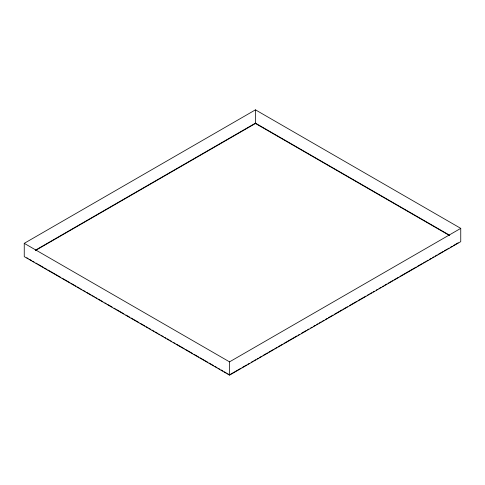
<?xml version="1.0" encoding="UTF-8"?>
<svg xmlns="http://www.w3.org/2000/svg" width="485" height="485" viewBox="0 0 485 485"><rect width="100%" height="100%" fill="white"/><g stroke="black" fill="none" stroke-linecap="round" stroke-linejoin="round"><path stroke-width="0.73" d="M24.25 243.337L255.462 109.846L460.75 228.368L460.75 241.663L229.538 375.154L24.25 256.632L24.25 243.337L229.538 361.858L460.75 228.368M35.387 250.205L255.462 123.141L449.601 235.225M35.326 250.581L255.462 123.487L449.656 235.607M230.193 374.432L240.675 368.382M241.985 367.624L246.574 364.975M247.883 364.217L249.193 363.465M251.157 362.325L252.467 361.574M253.776 360.816L255.747 359.682M257.056 358.924L258.366 358.166M259.675 357.409L261.639 356.275M262.949 355.517L267.538 352.874M268.848 352.116L273.431 349.467M274.746 348.709L276.711 347.575M278.02 346.817L282.603 344.174M283.919 343.416L297.02 335.85M298.33 335.093L299.639 334.335M301.603 333.201L306.193 330.552M307.502 329.8L308.812 329.042M310.776 327.908L312.085 327.151M313.401 326.393L315.365 325.259M316.675 324.501L317.984 323.744M319.294 322.992L321.258 321.852M322.574 321.1L323.883 320.342M325.192 319.585L327.157 318.451M328.466 317.693L333.056 315.044M334.365 314.292L342.228 309.751M343.538 308.993L347.466 306.726M349.43 305.592L356.639 301.427M357.948 300.67L365.811 296.135M367.121 295.377L368.43 294.619M369.74 293.861L371.71 292.728M373.02 291.97L374.329 291.218M376.293 290.078L377.603 289.327M378.912 288.569L380.883 287.435M382.192 286.677L383.502 285.92M384.811 285.162L386.775 284.028M388.085 283.27L392.674 280.627M393.984 279.869L398.567 277.22M399.882 276.462L416.257 267.011M417.567 266.253L422.156 263.604M423.466 262.846L425.43 261.712M426.739 260.954L428.049 260.196M429.364 259.445L431.329 258.311M432.638 257.553L433.948 256.795M435.257 256.038L437.221 254.904M438.537 254.146L443.12 251.497M444.43 250.745L446.394 249.605M447.71 248.853L449.019 248.096M450.329 247.338L452.293 246.204M453.602 245.446L458.192 242.797M26.814 257.771L28.124 258.529M29.439 259.281L31.404 260.421M32.719 261.179L34.029 261.936M35.999 263.07L37.309 263.828M38.624 264.586L43.213 267.241M44.529 267.993L46.493 269.133M47.809 269.89L60.928 277.462M62.244 278.22L70.113 282.767M71.428 283.525L76.018 286.174M77.333 286.932L79.297 288.072M80.613 288.83L81.923 289.587M83.232 290.345L85.202 291.479M86.518 292.237L91.107 294.886M92.423 295.644L94.387 296.784M95.703 297.541L97.012 298.299M98.322 299.057L102.917 301.706M104.887 302.84L106.197 303.598M107.512 304.356L112.102 307.011M114.072 308.145L115.381 308.903M116.697 309.66L123.911 313.825M125.882 314.965L129.816 317.238M131.126 317.996L139.001 322.537M140.31 323.295L144.906 325.95M146.215 326.708L148.186 327.842M149.495 328.6L150.811 329.357M152.12 330.115L154.091 331.249M155.4 332.007L157.37 333.146M158.68 333.904L159.995 334.662M161.305 335.42L163.275 336.554M164.585 337.311L165.9 338.069M167.21 338.827L169.18 339.961M170.49 340.719L171.805 341.476M173.769 342.616L175.085 343.374M176.394 344.132L184.27 348.673M185.579 349.43L192.8 353.601M194.109 354.359L198.704 357.008M200.014 357.766L207.889 362.313M209.199 363.071L213.794 365.72M215.104 366.478L217.074 367.612M218.383 368.37L219.699 369.127M221.008 369.885L222.979 371.025M224.288 371.783L226.259 372.916M227.568 373.674L228.884 374.432M255.462 109.846L255.462 123.141M229.538 361.858L229.538 375.154"/></g></svg>
